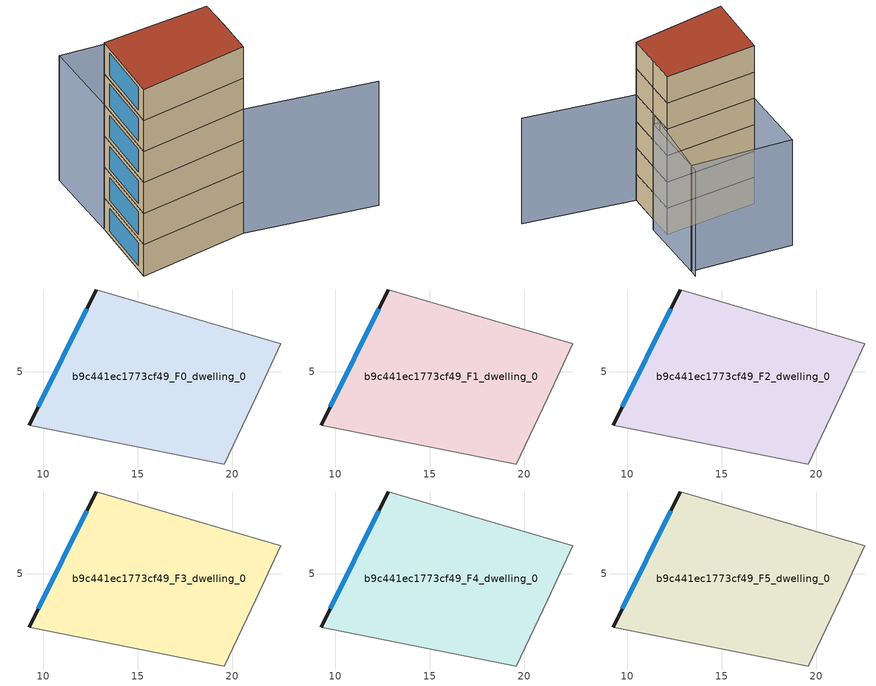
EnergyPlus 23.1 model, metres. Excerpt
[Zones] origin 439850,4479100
b9c441ec1773cf49_F0_dwelling_0
 floor ground (EU_floor_Construction): 22.57,6.49 21.24,3.61 19.59,0.12 9.26,2.15 12.81,9.32 z0
 wall outside (EU_wall_Construction): 12.81,9.32 9.26,2.15 z0:3
 wall adiabatic (EU_wall_Construction): 9.26,2.15 19.59,0.12 21.24,3.61 22.57,6.49 12.81,9.32 z0:3
 window (EU_Window_Construction): 12.32,8.32 9.75,3.15 z0.42:2.58
b9c441ec1773cf49_F1_dwelling_0
 floor to b9c441ec1773cf49_F0_dwelling_0 (EU_floor_Construction): 22.57,6.49 21.24,3.61 19.58,0.12 9.26,2.15 12.81,9.32 z3
 wall outside (EU_wall_Construction): 12.81,9.32 9.26,2.15 z3:6
 wall adiabatic (EU_wall_Construction): 9.26,2.15 19.59,0.12 21.24,3.61 22.57,6.49 12.81,9.32 z3:6
 window (EU_Window_Construction): 12.32,8.32 9.75,3.15 z3.42:5.58
b9c441ec1773cf49_F2_dwelling_0
 floor to b9c441ec1773cf49_F1_dwelling_0 (EU_floor_Construction): 22.57,6.49 21.24,3.61 19.58,0.12 9.26,2.15 12.81,9.32 z6
 wall outside (EU_wall_Construction): 12.81,9.32 9.26,2.15 z6:9
 wall adiabatic (EU_wall_Construction): 9.26,2.15 19.59,0.12 21.24,3.61 22.57,6.49 12.81,9.32 z6:9
 window (EU_Window_Construction): 12.32,8.32 9.75,3.15 z6.42:8.58
b9c441ec1773cf49_F3_dwelling_0
 floor to b9c441ec1773cf49_F2_dwelling_0 (EU_floor_Construction): 22.57,6.49 21.24,3.61 19.58,0.12 9.26,2.15 12.81,9.32 z9
 wall outside (EU_wall_Construction): 12.81,9.32 9.26,2.15 z9:12
 wall adiabatic (EU_wall_Construction): 9.26,2.15 19.59,0.12 21.24,3.61 22.57,6.49 12.81,9.32 z9:12
 window (EU_Window_Construction): 12.32,8.32 9.75,3.15 z9.42:11.58
b9c441ec1773cf49_F4_dwelling_0
 floor to b9c441ec1773cf49_F3_dwelling_0 (EU_floor_Construction): 22.57,6.49 21.24,3.61 19.58,0.12 9.26,2.15 12.81,9.32 z12
 wall outside (EU_wall_Construction): 12.81,9.32 9.26,2.15 z12:15
 wall adiabatic (EU_wall_Construction): 9.26,2.15 19.59,0.12 21.24,3.61 22.57,6.49 12.81,9.32 z12:15
 window (EU_Window_Construction): 12.32,8.32 9.75,3.15 z12.42:14.58
b9c441ec1773cf49_F5_dwelling_0
 floor to b9c441ec1773cf49_F4_dwelling_0 (EU_floor_Construction): 22.57,6.49 21.24,3.61 19.58,0.12 9.26,2.15 12.81,9.32 z15
 wall outside (EU_wall_Construction): 12.81,9.32 9.26,2.15 z15:18
 wall adiabatic (EU_wall_Construction): 9.26,2.15 19.59,0.12 21.24,3.61 22.57,6.49 12.81,9.32 z15:18
 window (EU_Window_Construction): 12.32,8.32 9.75,3.15 z15.42:17.58
 roof outside (EU_roof_Construction): 19.59,0.12 21.24,3.61 22.57,6.49 12.81,9.32 9.26,2.15 z18
shading: 30.05,-5.63 19.38,0.23 / 19.38,0.23 26.64,13.44 / 16.28,17.02 26.21,12.55 / 26.21,12.55 22.74,4.84 / 22.74,4.84 12.81,9.32 / 12.81,9.32 16.28,17.02 z0:12
[Building]
EU S2 Campaign: North Axis=0; Terrain=City; Solar Distribution=FullExterior
[Site:Location]
Madrid: Latitude=40.5; Longitude=-3.5; Time Zone=1; Elevation=609
[SizingPeriod:WeatherFileDays]
AnnualSizingPeriod: Begin Month=1; Begin Day of Month=1; End Month=12; End Day of Month=31; Day of Week for Start Day=Monday; Use Weather File Daylight Saving Period=No; Use Weather File Rain and Snow Indicators=No
[MATERIAL]
EU_InternalMass_Material: Roughness=MediumRough; Thickness=0.1; Conductivity=1; Density=1800; Specific Heat=900; Thermal Absorptance=0.9; Solar Absorptance=0.7; Visible Absorptance=0.7
[MATERIAL:NOMASS] Roughness=MediumRough; Thermal Absorptance=0.9; Solar Absorptance=0.7; Visible Absorptance=0.7
Name | Thermal Resistance
EU_wall_NoMass | 1.60022
EU_roof_NoMass | 1.57597
EU_floor_NoMass | 0.470652
[WINDOWMATERIAL:SIMPLEGLAZINGSYSTEM]
EU_Window_SimpleGlazing: UFactor=3.28802; Solar Heat Gain Coefficient=0.85; Visible Transmittance=0.85
[CONSTRUCTION]
EU_wall_Construction: EU_wall_NoMass
EU_roof_Construction: EU_roof_NoMass
EU_floor_Construction: EU_floor_NoMass
EU_InternalMass_Construction: EU_InternalMass_Material
EU_Window_Construction: EU_Window_SimpleGlazing
[ZONE] Type=1; Multiplier=1; Ceiling Height=autocalculate; Floor Area=autocalculate; Part of Total Floor Area=Yes
Name | Volume
b9c441ec1773cf49_F0_dwelling_0; b9c441ec1773cf49_F1_dwelling_0; b9c441ec1773cf49_F2_dwelling_0; b9c441ec1773cf49_F3_dwelling_0; b9c441ec1773cf49_F4_dwelling_0 | 227.961
b9c441ec1773cf49_F5_dwelling_0 | 455.922
[INTERNALMASS] Construction=EU_InternalMass_Construction; Surface Area=75.9869
Name | Zone or ZoneList
b9c441ec1773cf49_F0_dwelling_0_EU_InternalMass | b9c441ec1773cf49_F0_dwelling_0
b9c441ec1773cf49_F1_dwelling_0_EU_InternalMass | b9c441ec1773cf49_F1_dwelling_0
b9c441ec1773cf49_F2_dwelling_0_EU_InternalMass | b9c441ec1773cf49_F2_dwelling_0
b9c441ec1773cf49_F3_dwelling_0_EU_InternalMass | b9c441ec1773cf49_F3_dwelling_0
b9c441ec1773cf49_F4_dwelling_0_EU_InternalMass | b9c441ec1773cf49_F4_dwelling_0
b9c441ec1773cf49_F5_dwelling_0_EU_InternalMass | b9c441ec1773cf49_F5_dwelling_0
[OTHEREQUIPMENT] Fuel Type=Electricity; Design Level Calculation Method=Watts/Area; Power per Zone Floor Area=1; Fraction Latent=0; Fraction Radiant=0; Fraction Lost=0; Carbon Dioxide Generation Rate=0; EndUse Subcategory=EU_Step8_InternalGains
Name | Zone or ZoneList or Space or SpaceList | Schedule
EU_Step8_InternalGain_b9c441ec1773cf49_F0_dwelling_0_f000 | b9c441ec1773cf49_F0_dwelling_0 | EU_Step8_GainSchedule_b9c441ec1773cf49_F0_dwelling_0_f000
EU_Step8_InternalGain_b9c441ec1773cf49_F1_dwelling_0_f000 | b9c441ec1773cf49_F1_dwelling_0 | EU_Step8_GainSchedule_b9c441ec1773cf49_F1_dwelling_0_f000
EU_Step8_InternalGain_b9c441ec1773cf49_F2_dwelling_0_f000 | b9c441ec1773cf49_F2_dwelling_0 | EU_Step8_GainSchedule_b9c441ec1773cf49_F2_dwelling_0_f000
EU_Step8_InternalGain_b9c441ec1773cf49_F3_dwelling_0_f000 | b9c441ec1773cf49_F3_dwelling_0 | EU_Step8_GainSchedule_b9c441ec1773cf49_F3_dwelling_0_f000
EU_Step8_InternalGain_b9c441ec1773cf49_F4_dwelling_0_f000 | b9c441ec1773cf49_F4_dwelling_0 | EU_Step8_GainSchedule_b9c441ec1773cf49_F4_dwelling_0_f000
EU_Step8_InternalGain_b9c441ec1773cf49_F5_dwelling_0_f000 | b9c441ec1773cf49_F5_dwelling_0 | EU_Step8_GainSchedule_b9c441ec1773cf49_F5_dwelling_0_f000
[ZONEVENTILATION:DESIGNFLOWRATE] Schedule=EU_AlwaysOn; Design Flow Rate Calculation Method=AirChanges/Hour; Air Changes per Hour=0.480704; Ventilation Type=Natural; Fan Pressure Rise=0; Fan Total Efficiency=1; Constant Term Coefficient=1; Temperature Term Coefficient=0; Velocity Term Coefficient=0; Velocity Squared Term Coefficient=0; Minimum Indoor Temperature=-100; Maximum Indoor Temperature=100; Delta Temperature=-100; Minimum Outdoor Temperature=-100; Maximum Outdoor Temperature=100; Maximum Wind Speed=40
Name | Zone or ZoneList or Space or SpaceList
EU_ConstantAir_b9c441ec1773cf49_F0_dwelling_0 | b9c441ec1773cf49_F0_dwelling_0
EU_ConstantAir_b9c441ec1773cf49_F1_dwelling_0 | b9c441ec1773cf49_F1_dwelling_0
EU_ConstantAir_b9c441ec1773cf49_F2_dwelling_0 | b9c441ec1773cf49_F2_dwelling_0
EU_ConstantAir_b9c441ec1773cf49_F3_dwelling_0 | b9c441ec1773cf49_F3_dwelling_0
EU_ConstantAir_b9c441ec1773cf49_F4_dwelling_0 | b9c441ec1773cf49_F4_dwelling_0
EU_ConstantAir_b9c441ec1773cf49_F5_dwelling_0 | b9c441ec1773cf49_F5_dwelling_0
[HVACTEMPLATE:THERMOSTAT] Constant Heating Setpoint=20; Constant Cooling Setpoint=50
EU_HeatOnly_b9c441ec1773cf49_F0_dwelling_0; EU_HeatOnly_b9c441ec1773cf49_F1_dwelling_0; EU_HeatOnly_b9c441ec1773cf49_F2_dwelling_0; EU_HeatOnly_b9c441ec1773cf49_F3_dwelling_0; EU_HeatOnly_b9c441ec1773cf49_F4_dwelling_0; EU_HeatOnly_b9c441ec1773cf49_F5_dwelling_0
[HVACTEMPLATE:ZONE:IDEALLOADSAIRSYSTEM] System Availability Schedule=EU_AlwaysOn; Maximum Heating Supply Air Temperature=50; Minimum Cooling Supply Air Temperature=13; Maximum Heating Supply Air Humidity Ratio=0.0156; Minimum Cooling Supply Air Humidity Ratio=0.0077; Heating Limit=NoLimit; Cooling Limit=NoLimit; Heating Availability Schedule=EU_AlwaysOn; Cooling Availability Schedule=EU_CoolingOff; Dehumidification Control Type=ConstantSensibleHeatRatio; Cooling Sensible Heat Ratio=0.7; Dehumidification Setpoint=60; Humidification Control Type=None; Humidification Setpoint=30; Outdoor Air Method=None; Outdoor Air Flow Rate per Person=0.00944; Outdoor Air Flow Rate per Zone Floor Area=0; Outdoor Air Flow Rate per Zone=0; Demand Controlled Ventilation Type=None; Outdoor Air Economizer Type=NoEconomizer; Heat Recovery Type=None; Sensible Heat Recovery Effectiveness=0.7; Latent Heat Recovery Effectiveness=0.65
Name | Template Thermostat
b9c441ec1773cf49_F0_dwelling_0 | EU_HeatOnly_b9c441ec1773cf49_F0_dwelling_0
b9c441ec1773cf49_F1_dwelling_0 | EU_HeatOnly_b9c441ec1773cf49_F1_dwelling_0
b9c441ec1773cf49_F2_dwelling_0 | EU_HeatOnly_b9c441ec1773cf49_F2_dwelling_0
b9c441ec1773cf49_F3_dwelling_0 | EU_HeatOnly_b9c441ec1773cf49_F3_dwelling_0
b9c441ec1773cf49_F4_dwelling_0 | EU_HeatOnly_b9c441ec1773cf49_F4_dwelling_0
b9c441ec1773cf49_F5_dwelling_0 | EU_HeatOnly_b9c441ec1773cf49_F5_dwelling_0
[SIZING:ZONE] Zone Cooling Design Supply Air Temperature Input Method=SupplyAirTemperature; Zone Cooling Design Supply Air Temperature=13; Zone Heating Design Supply Air Temperature Input Method=SupplyAirTemperature; Zone Heating Design Supply Air Temperature=50; Zone Cooling Design Supply Air Humidity Ratio=0.008; Zone Heating Design Supply Air Humidity Ratio=0.008; Cooling Design Air Flow Method=DesignDay; Cooling Design Air Flow Rate=0; Cooling Minimum Air Flow per Zone Floor Area=0.000762; Cooling Minimum Air Flow=0; Cooling Minimum Air Flow Fraction=0.2; Heating Design Air Flow Method=DesignDay; Heating Design Air Flow Rate=0; Heating Maximum Air Flow per Zone Floor Area=0.002032; Heating Maximum Air Flow=0.141576; Heating Maximum Air Flow Fraction=0.3; Account for Dedicated Outdoor Air System=No; Dedicated Outdoor Air System Control Strategy=NeutralSupplyAir; Dedicated Outdoor Air Low Setpoint Temperature for Design=autosize; Dedicated Outdoor Air High Setpoint Temperature for Design=autosize; Zone Load Sizing Method=Sensible Load Only No Latent Load; Zone Latent Cooling Design Supply Air Humidity Ratio Input Method=HumidityRatioDifference; Zone Cooling Design Supply Air Humidity Ratio Difference=0.005; Zone Latent Heating Design Supply Air Humidity Ratio Input Method=HumidityRatioDifference; Zone Humidification Design Supply Air Humidity Ratio Difference=0.005
b9c441ec1773cf49_F0_dwelling_0; b9c441ec1773cf49_F1_dwelling_0; b9c441ec1773cf49_F2_dwelling_0; b9c441ec1773cf49_F3_dwelling_0; b9c441ec1773cf49_F4_dwelling_0; b9c441ec1773cf49_F5_dwelling_0
[SCHEDULE:CONSTANT]
Name | Hourly Value
EU_AlwaysOn | 1
EU_CoolingOff | 0
[SCHEDULE:FILE] Column Number=1; Rows to Skip at Top=0; Number of Hours of Data=8760; Column Separator=Comma; Interpolate to Timestep=No; Minutes per Item=60; Adjust Schedule for Daylight Savings=Yes
Name | File
EU_Step8_GainSchedule_b9c441ec1773cf49_F0_dwelling_0_f000 | ../../schedules/b9c441ec1773cf49/b9c441ec1773cf49_F0_dwelling_0_f000_gain.csv
EU_Step8_GainSchedule_b9c441ec1773cf49_F1_dwelling_0_f000 | ../../schedules/b9c441ec1773cf49/b9c441ec1773cf49_F1_dwelling_0_f000_gain.csv
EU_Step8_GainSchedule_b9c441ec1773cf49_F2_dwelling_0_f000 | ../../schedules/b9c441ec1773cf49/b9c441ec1773cf49_F2_dwelling_0_f000_gain.csv
EU_Step8_GainSchedule_b9c441ec1773cf49_F3_dwelling_0_f000 | ../../schedules/b9c441ec1773cf49/b9c441ec1773cf49_F3_dwelling_0_f000_gain.csv
EU_Step8_GainSchedule_b9c441ec1773cf49_F4_dwelling_0_f000 | ../../schedules/b9c441ec1773cf49/b9c441ec1773cf49_F4_dwelling_0_f000_gain.csv
EU_Step8_GainSchedule_b9c441ec1773cf49_F5_dwelling_0_f000 | ../../schedules/b9c441ec1773cf49/b9c441ec1773cf49_F5_dwelling_0_f000_gain.csv
